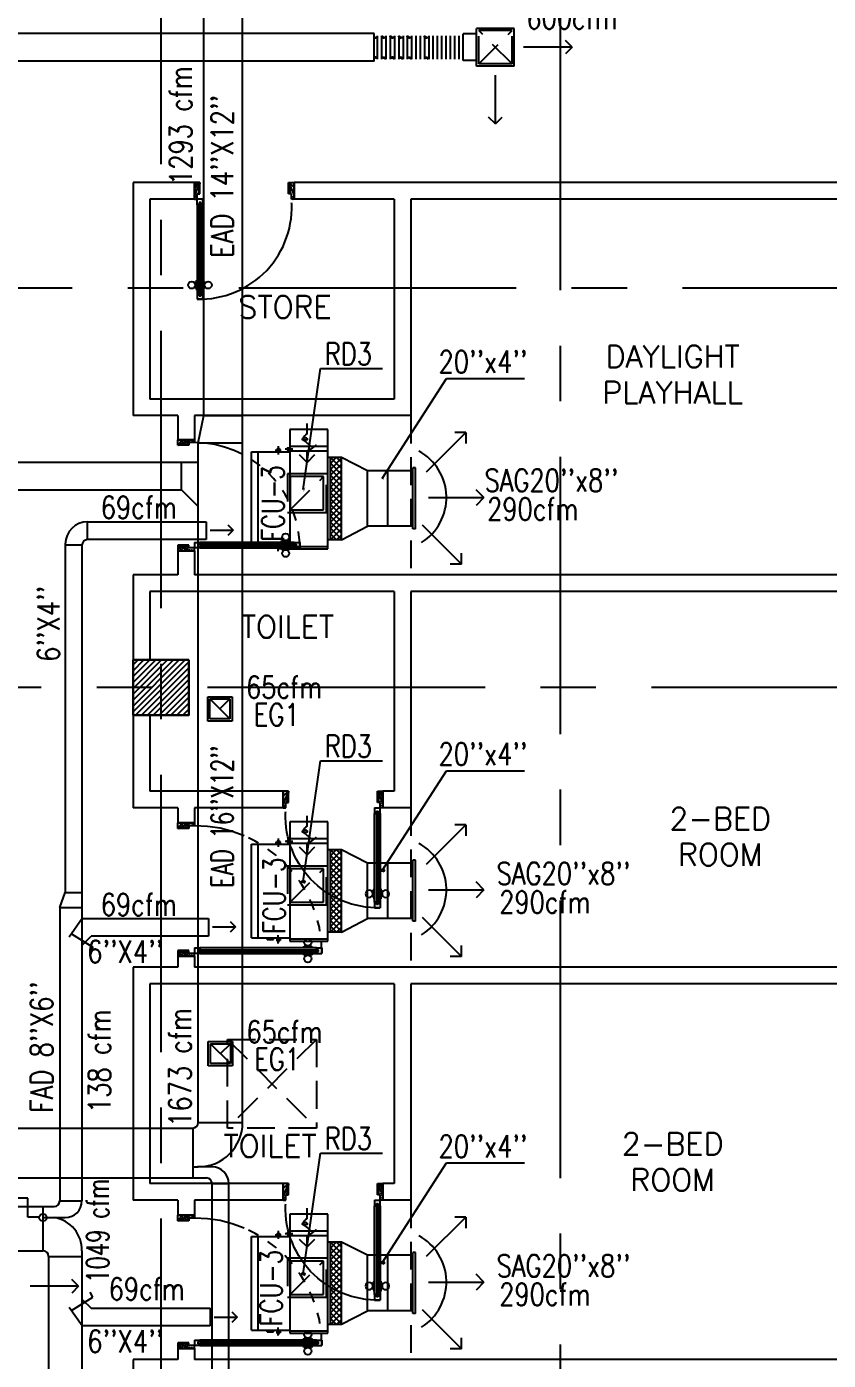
# Model space of a CAD drawing. Extents: x 417866029 to 417866302, y 43498045 to 43498122.
# Drawn here: x 417866087.03 to 417866094.26, y 43498089.73 to 43498101.75 of the extents above; entities that cross this region are included whole.
import ezdxf
from ezdxf.enums import TextEntityAlignment as Align

# ---------------------------------------------------------------- set-up
doc = ezdxf.new("R2010")
doc.units = 0
doc.header["$MEASUREMENT"] = 0
doc.linetypes.add('CENTERX2', pattern=[4, 2.5, -0.5, 0.5, -0.5])
doc.linetypes.add('HIDDEN', pattern=[0.375, 0.25, -0.125])
doc.layers.get('0').update_dxf_attribs({"linetype": 'CONTINUOUS'})
for name, color, linetype in [('AXES', 11, 'CENTERX2'), ('COL', 7, 'CONTINUOUS'), ('DOOR', 9, 'CONTINUOUS'), ('DUCT', 6, 'CONTINUOUS'), ('EXDUCT', 10, 'CONTINUOUS'), ('FCU', 6, 'CONTINUOUS'), ('HAT', 11, 'CONTINUOUS'), ('M-AC-FLEX', 7, 'CONTINUOUS'), ('M-EGU.', 2, 'CONTINUOUS'), ('M-TEXT', 2, 'CONTINUOUS'), ('PSUPPLY', 3, 'HIDDEN'), ('RM-NAME', 9, 'CONTINUOUS'), ('SCD', 2, 'CONTINUOUS'), ('SHAFT', 9, 'CONTINUOUS'), ('WALL', 9, 'CONTINUOUS')]:
    doc.layers.add(name, color=color, linetype=linetype)
doc.styles.add('ROMANS', font='ROMANS.shx', dxfattribs={"width": 0.6})

# ---------------------------------------------------------------- blocks, each defined once
blk = doc.blocks.new('DOOR90')
at = {"layer": 'DOOR', "color": 7, "linetype": 'ByBlock'}
for p, q in [((-150, 0), (0, 0)), ((-150, 0), (-150, -25)), ((0, -50), (-114, 0)), ((0, -50), (-40, 0)), ((0, -50), (0, 0)), ((-1000, -25), (-1050, -25)), ((-1050, -75), (-1050, -25)), ((-1050, -25), (-1050, -75)), ((-1000, -75), (-1050, -75)), ((-1000, -42), (-1020, -42)), ((-1020, -42), (-1020, -58)), ((-1000, -58), (-1020, -58)), ((-1000, -25), (-1000, -42)), ((-1000, -58), (-1000, -75)), ((-878, -18), (-968, -18)), ((-968, -25), (-968, -18)), ((-968, -75), (-968, -82)), ((-878, -82), (-968, -82)), ((-955, -9), (-890, -9)), ((-955, -18), (-955, -9)), ((-955, -18), (-890, -18)), ((-955, -82), (-890, -82)), ((-955, -82), (-955, -91)), ((-955, -91), (-890, -91)), ((-890, -18), (-890, -9)), ((-890, -82), (-890, -91)), ((-878, -25), (-878, -18)), ((-878, -75), (-878, -82)), ((-200, -25), (-150, -25)), ((-200, -42), (-200, -25)), ((-180, -42), (-200, -42)), ((-200, -58), (-180, -58)), ((-200, -75), (-200, -58)), ((-150, -75), (-200, -75)), ((-180, -58), (-180, -42)), ((-150, -25), (-100, -25)), ((-150, -75), (-150, -25)), ((-100, -25), (-100, -50)), ((0, -50), (-100, -37)), ((-100, -50), (0, -50)), ((-150, -875), (-100, -875)), ((-150, -900), (-150, -875)), ((-150, -900), (0, -900)), ((0, -900), (-150, -900)), ((0, -850), (-114, -900)), ((-100, -875), (-100, -850)), ((0, -850), (-100, -863)), ((-100, -850), (0, -850)), ((0, -850), (-40, -900)), ((0, -850), (0, -900))]:
    blk.add_line(p, q, dxfattribs=at)
at = {"layer": 'DOOR', "linetype": 'ByBlock'}
for p, q in [((-200, -25), (-1000, -25)), ((-200, -42), (-1000, -42)), ((-200, -58), (-1000, -58)), ((-1000, -75), (-200, -75))]:
    blk.add_line(p, q, dxfattribs=at)
at = {"layer": 'DOOR', "color": 7, "linetype": 'ByBlock'}
for centre in [(-923, 24), (-923, -124)]:
    blk.add_circle(centre, 32.4, dxfattribs=at)
for centre, radius, start, end in [((0, -50), 154, 161.1053, 166.2858), ((0, -50), 94.4, 148.0182, 180), ((0, -50), 134, 158.1598, 169.28), ((0, -50), 114, 154.0838, 167.3774), ((0, -50), 74.4, 137.7764, 180), ((0, -50), 54.4, 113.2074, 180), ((0, -50), 34.4, 90, 180), ((0, -50), 14.4, 90, 180), ((0, -850), 154, 193.7142, 198.8947), ((0, -850), 134, 190.72, 201.8402), ((0, -850), 94.4, 180, 211.9818), ((0, -850), 74.4, 180, 222.2236), ((0, -850), 54.4, 180, 246.7926), ((0, -850), 34.4, 180, 270), ((0, -850), 14.4, 180, 270)]:
    blk.add_arc(centre, radius, start, end, dxfattribs=at)
at = {"layer": 'DOOR', "linetype": 'HIDDEN', "ltscale": 0.5}
blk.add_arc((-222, -50), 828, 178.2701, 275.003, dxfattribs=at)
blk = doc.blocks.new('DOOR100')
at = {"layer": 'DOOR', "color": 7, "linetype": 'ByBlock'}
for p, q in [((-91, 1205), (-91, 1140)), ((-82, 1205), (-91, 1205)), ((-82, 1128), (-82, 1218)), ((-75, 1218), (-82, 1218)), ((-82, 1205), (-82, 1140)), ((-75, 1250), (-75, 1300)), ((-75, 1300), (-25, 1300)), ((-25, 1300), (-75, 1300)), ((-58, 1250), (-75, 1250)), ((-58, 1250), (-58, 1270)), ((-42, 1270), (-58, 1270)), ((-42, 1250), (-42, 1270)), ((-25, 1250), (-42, 1250)), ((-25, 1250), (-25, 1300)), ((-25, 1218), (-18, 1218)), ((-18, 1128), (-18, 1218)), ((-18, 1205), (-18, 1140)), ((-18, 1205), (-9, 1205)), ((-9, 1205), (-9, 1140)), ((-82, 1140), (-91, 1140)), ((-75, 1128), (-82, 1128)), ((-25, 1128), (-18, 1128)), ((-18, 1140), (-9, 1140)), ((-1200, 0), (-1200, 150)), ((-1200, 150), (-1175, 150)), ((-1200, 150), (-1200, 0)), ((-1175, 150), (-1175, 100)), ((-75, 200), (-58, 200)), ((-75, 150), (-75, 200)), ((-75, 150), (-25, 150)), ((-58, 200), (-58, 180)), ((-58, 180), (-42, 180)), ((-42, 200), (-25, 200)), ((-42, 180), (-42, 200)), ((-25, 200), (-25, 150)), ((0, 150), (-25, 150)), ((-25, 150), (-25, 100)), ((0, 0), (0, 150)), ((0, 150), (0, 0)), ((-1150, 0), (-1200, 114)), ((-1150, 0), (-1200, 40)), ((-1150, 0), (-1200, 0)), ((-1175, 100), (-1150, 100)), ((-1150, 0), (-1163, 100)), ((-1150, 100), (-1150, 0)), ((-50, 0), (0, 114)), ((-50, 100), (-50, 0)), ((-50, 0), (-37, 100)), ((-25, 100), (-50, 100)), ((-50, 0), (0, 40)), ((-50, 0), (0, 0))]:
    blk.add_line(p, q, dxfattribs=at)
at = {"layer": 'DOOR', "linetype": 'ByBlock'}
for p, q in [((-75, 1250), (-75, 200)), ((-58, 200), (-58, 1250)), ((-42, 200), (-42, 1250)), ((-25, 200), (-25, 1250))]:
    blk.add_line(p, q, dxfattribs=at)
at = {"layer": 'DOOR', "color": 7, "linetype": 'ByBlock'}
for centre in [(-124, 1173), (24, 1173)]:
    blk.add_circle(centre, 32.4, dxfattribs=at)
at = {"layer": 'DOOR', "linetype": 'HIDDEN', "ltscale": 0.5}
blk.add_arc((-25, 150), 1150, 90, 180, dxfattribs=at)
at = {"layer": 'DOOR', "color": 7, "linetype": 'ByBlock'}
for centre, radius, start, end in [((-1150, 0), 154, 103.7142, 108.8947), ((-1150, 0), 134, 100.72, 111.8402), ((-50, 0), 134, 68.1598, 79.28), ((-50, 0), 154, 71.1053, 76.2858), ((-1150, 0), 94.4, 90, 121.9818), ((-1150, 0), 74.4, 90, 132.2236), ((-1150, 0), 54.4, 90, 156.7926), ((-1150, 0), 34.4, 90, 180), ((-1150, 0), 14.4, 90, 180), ((-50, 0), 94.4, 58.0182, 90), ((-50, 0), 74.4, 47.7764, 90), ((-50, 0), 54.4, 23.2074, 90), ((-50, 0), 34.4, 0, 90), ((-50, 0), 14.4, 0, 90), ((-50, 0), 114, 64.0838, 77.3774)]:
    blk.add_arc(centre, radius, start, end, dxfattribs=at)
blk = doc.blocks.new('DOOR-10')
at = {"layer": 'DOOR', "color": 0, "linetype": 'ByBlock'}
for p, q in [((-26, 1100), (-76, 1100)), ((-76, 1100), (-26, 1100)), ((-76, 1050), (-76, 1100)), ((-26, 1050), (-26, 1100)), ((-83, 1005), (-92, 1005)), ((-92, 1005), (-92, 940)), ((-76, 1018), (-83, 1018)), ((-83, 928), (-83, 1018)), ((-83, 1005), (-83, 940)), ((-59, 1050), (-76, 1050)), ((-43, 1070), (-59, 1070)), ((-59, 1050), (-59, 1070)), ((-43, 1050), (-43, 1070)), ((-26, 1050), (-43, 1050)), ((-26, 1018), (-18, 1018)), ((-18, 928), (-18, 1018)), ((-18, 1005), (-9, 1005)), ((-18, 1005), (-18, 940)), ((-9, 1005), (-9, 940)), ((-83, 940), (-92, 940)), ((-76, 928), (-83, 928)), ((-26, 928), (-18, 928)), ((-18, 940), (-9, 940)), ((-1001, 0), (-1001, 150)), ((-1001, 150), (-976, 150)), ((-1001, 150), (-1001, 0)), ((-976, 150), (-976, 100)), ((-76, 200), (-59, 200)), ((-76, 150), (-76, 200)), ((-76, 150), (-26, 150)), ((-59, 200), (-59, 180)), ((-59, 180), (-43, 180)), ((-43, 200), (-26, 200)), ((-43, 180), (-43, 200)), ((-26, 200), (-26, 150)), ((-1, 150), (-26, 150)), ((-26, 150), (-26, 100)), ((-951, 0), (-1001, 0)), ((-976, 100), (-951, 100)), ((-951, 100), (-951, 0)), ((-51, 100), (-51, 0)), ((-26, 100), (-51, 100)), ((-51, 0), (-1, 0))]:
    blk.add_line(p, q, dxfattribs=at)
at = {"layer": 'DOOR', "linetype": 'ByBlock'}
for p, q in [((-76, 1050), (-76, 200)), ((-59, 200), (-59, 1050)), ((-43, 200), (-43, 1050)), ((-26, 200), (-26, 1050))]:
    blk.add_line(p, q, dxfattribs=at)
at = {"layer": 'DOOR', "color": 9, "linetype": 'ByBlock'}
for p, q in [((-1, 0), (-1, 150)), ((-951, 0), (-1001, 114)), ((-951, 0), (-1001, 40)), ((-951, 0), (-964, 100)), ((-51, 0), (-1, 114)), ((-51, 0), (-37, 100)), ((-51, 0), (-1, 40))]:
    blk.add_line(p, q, dxfattribs=at)
at = {"layer": 'DOOR', "color": 0, "linetype": 'ByBlock'}
for centre in [(-124, 973), (23, 973)]:
    blk.add_circle(centre, 32.4, dxfattribs=at)
at = {"layer": 'DOOR', "linetype": 'HIDDEN', "ltscale": 0.5}
blk.add_arc((-23, 149), 952, 93.1482, 179.9482, dxfattribs=at)
at = {"layer": 'DOOR', "color": 9, "linetype": 'ByBlock'}
for centre, radius, start, end in [((-951, 0), 154, 103.7142, 108.8947), ((-951, 0), 134, 100.72, 111.8402), ((-51, 0), 134, 68.1598, 79.28), ((-51, 0), 154, 71.1053, 76.2858), ((-951, 0), 94.4, 90, 121.9818), ((-951, 0), 74.4, 90, 132.2236), ((-951, 0), 54.4, 90, 156.7926), ((-951, 0), 34.4, 90, 180), ((-951, 0), 14.4, 90, 180), ((-51, 0), 94.4, 58.0182, 90), ((-51, 0), 74.4, 47.7764, 90), ((-51, 0), 54.4, 23.2074, 90), ((-51, 0), 34.4, 0, 90), ((-51, 0), 14.4, 0, 90), ((-51, 0), 114, 64.0838, 77.3774)]:
    blk.add_arc(centre, radius, start, end, dxfattribs=at)
blk = doc.blocks.new('*X37')
at = {"color": 0}
for p, q in [((16890, -2467), (16943, -2414)), ((16890, -2520), (16990, -2420)), ((16990, -2565), (16890, -2465)), ((16890, -2573), (16990, -2473)), ((16990, -2619), (16890, -2519)), ((16990, -2512), (16892, -2414)), ((16990, -2459), (16945, -2414)), ((16890, -2626), (16990, -2526)), ((16990, -2672), (16890, -2572)), ((16890, -2679), (16990, -2579)), ((16990, -2725), (16890, -2625)), ((16890, -2732), (16990, -2632)), ((16990, -2778), (16890, -2678)), ((16890, -2785), (16990, -2685)), ((16990, -2831), (16890, -2731)), ((16890, -2838), (16990, -2738)), ((16990, -2884), (16890, -2784)), ((16890, -2891), (16990, -2791)), ((16990, -2937), (16890, -2837)), ((16890, -2944), (16990, -2844)), ((16990, -2990), (16890, -2890)), ((16890, -2997), (16990, -2897)), ((16990, -3043), (16890, -2943)), ((16890, -3050), (16990, -2950)), ((16990, -3096), (16890, -2996)), ((16890, -3103), (16990, -3003)), ((16990, -3149), (16890, -3049)), ((16944, -3155), (16890, -3102)), ((16892, -3155), (16990, -3056)), ((16945, -3155), (16990, -3109))]:
    blk.add_line(p, q, dxfattribs=at)
blk = doc.blocks.new('WHE06')
at = {"color": 3}
for p, q in [((689, 622), (346, 622)), ((346, 622), (346, 469)), ((689, 469), (689, 622)), ((60, -422), (60, 422)), ((212, 437), (269, 437)), ((232, 452), (232, 422)), ((232, 452), (252, 452)), ((242, 472), (242, 399)), ((252, 452), (252, 422)), ((305, 448), (373, 448)), ((321, 458), (321, 438)), ((321, 458), (346, 458)), ((321, 438), (346, 438)), ((346, 430), (689, 430)), ((811, 371), (689, 371)), ((711, -371), (711, 371)), ((811, -371), (811, 371)), ((142, -437), (142, -422)), ((142, -437), (197, -437)), ((197, -437), (197, -422)), ((221, -437), (269, -437)), ((232, -452), (232, -422)), ((232, -452), (252, -452)), ((242, -472), (242, -399)), ((252, -452), (252, -422)), ((346, -430), (689, -430)), ((811, -371), (689, -371))]:
    blk.add_line(p, q, dxfattribs=at)
at = {"color": 6}
for p, q in [((0, -422), (0, 422)), ((0, 422), (346, 422)), ((346, 469), (346, -451)), ((689, 469), (346, 469)), ((689, -451), (689, 469)), ((0, -422), (346, -422)), ((346, -451), (689, -451))]:
    blk.add_line(p, q, dxfattribs=at)
at = {"color": 11}
blk.add_blockref('*X37', (-16179, 2784), dxfattribs=at)
blk = doc.blocks.new('RM1')
at = {"layer": 'RM-NAME', "style": 'ROMANS'}
for tag, p in [('ROOMNAME1', (0, 324)), ('ROOMNAME2', (0, 0))]:
    blk.add_attdef(tag, text='', height=200, dxfattribs=at).set_placement(p, align=Align.MIDDLE)
blk = doc.blocks.new('*X89')
at = {"color": 0}
for p, q in [((245929, 162720), (246399, 163190)), ((245929, 162773), (246345, 163190)), ((245929, 162826), (246292, 163190)), ((245929, 162879), (246239, 163190)), ((245929, 162932), (246186, 163190)), ((245929, 162985), (246133, 163190)), ((245929, 163038), (246080, 163190)), ((245929, 163091), (246027, 163190)), ((245929, 163144), (245974, 163190)), ((245952, 162690), (246429, 163167)), ((246005, 162690), (246429, 163114)), ((246058, 162690), (246429, 163061)), ((246111, 162690), (246429, 163008)), ((246164, 162690), (246429, 162955)), ((246217, 162690), (246429, 162902)), ((246270, 162690), (246429, 162849)), ((246323, 162690), (246429, 162796)), ((246376, 162690), (246429, 162742))]:
    blk.add_line(p, q, dxfattribs=at)
blk = doc.blocks.new('COL50')
at = {"layer": 'COL'}
blk.add_lwpolyline([(-250, 250), (-250, -250), (250, -250), (250, 250)], close=True, dxfattribs=at)

msp = doc.modelspace()

# ---------------------------------------------------------------- linework, layer by layer
at = {"layer": 'AXES'}
for p, q in [((417866088.243, 43498044.506), (417866088.243, 43498121.777)), ((417866091.843, 43498051.371), (417866091.843, 43498110.141)), ((417866095.443, 43498099.391), (417866053.153, 43498099.391)), ((417866103.163, 43498095.791), (417866053.153, 43498095.791))]:
    msp.add_line(p, q, dxfattribs=at)
at = {"layer": 'DUCT', "linetype": 'ByBlock'}
for p, q in [((417866090.165, 43498101.686), (417866084.969, 43498101.686)), ((417866090.165, 43498101.436), (417866090.165, 43498101.686)), ((417866090.165, 43498101.436), (417866084.969, 43498101.436)), ((417866071.54, 43498091.115), (417866087.28, 43498091.115)), ((417866087.18, 43498090.715), (417866087.18, 43498091.115)), ((417866087.33, 43498091.165), (417866087.53, 43498091.165)), ((417866087.18, 43498091.015), (417866087.38, 43498091.015)), ((417866071.435, 43498090.715), (417866087.18, 43498090.715)), ((417866087.53, 43498090.715), (417866087.53, 43498082.192)), ((417866087.23, 43498090.665), (417866087.23, 43498087.444)), ((417866087.23, 43498090.665), (417866087.53, 43498090.665))]:
    msp.add_line(p, q, dxfattribs=at)
at = {"layer": 'DUCT', "color": 2, "linetype": 'HIDDEN'}
for p, q in [((417866090.494, 43498098.241), (417866090.494, 43498096.806)), ((417866090.494, 43498094.706), (417866090.494, 43498093.271)), ((417866090.494, 43498091.171), (417866090.494, 43498089.736))]:
    msp.add_line(p, q, dxfattribs=at)
at = {"layer": 'DUCT', "linetype": 'Continuous'}
for p, q in [((417866090.105, 43498097.745), (417866089.869, 43498097.864)), ((417866090.287, 43498097.745), (417866090.105, 43498097.745)), ((417866090.105, 43498097.245), (417866090.105, 43498097.745)), ((417866089.869, 43498097.123), (417866090.105, 43498097.245)), ((417866090.287, 43498097.245), (417866090.105, 43498097.245)), ((417866090.105, 43498094.21), (417866089.869, 43498094.329)), ((417866090.287, 43498094.21), (417866090.105, 43498094.21)), ((417866090.105, 43498093.71), (417866090.105, 43498094.21)), ((417866089.869, 43498093.588), (417866090.105, 43498093.71)), ((417866090.287, 43498093.71), (417866090.105, 43498093.71)), ((417866090.105, 43498090.675), (417866089.869, 43498090.794)), ((417866090.287, 43498090.675), (417866090.105, 43498090.675)), ((417866090.105, 43498090.175), (417866090.105, 43498090.675)), ((417866089.869, 43498090.053), (417866090.105, 43498090.175)), ((417866090.287, 43498090.175), (417866090.105, 43498090.175))]:
    msp.add_line(p, q, dxfattribs=at)
at = {"layer": 'DUCT'}
for p, q in [((417866087.58, 43498097.284), (417866088.65, 43498097.284)), ((417866087.58, 43498097.124), (417866087.58, 43498097.284)), ((417866088.65, 43498097.284), (417866088.65, 43498097.124)), ((417866087.38, 43498097.084), (417866087.38, 43498093.943)), ((417866087.53, 43498097.074), (417866087.38, 43498097.074)), ((417866087.53, 43498097.074), (417866087.53, 43498091.165)), ((417866088.65, 43498097.124), (417866087.58, 43498097.124)), ((417866087.33, 43498093.81), (417866087.38, 43498093.943)), ((417866087.38, 43498093.943), (417866087.53, 43498093.943)), ((417866087.33, 43498093.81), (417866087.33, 43498091.165)), ((417866087.33, 43498093.81), (417866087.53, 43498093.81)), ((417866087.532, 43498093.71), (417866087.415, 43498093.542)), ((417866087.532, 43498093.71), (417866088.672, 43498093.71)), ((417866088.672, 43498093.71), (417866088.672, 43498093.55)), ((417866087.435, 43498093.571), (417866087.627, 43498093.451)), ((417866087.532, 43498093.47), (417866087.612, 43498093.55)), ((417866088.672, 43498093.55), (417866087.612, 43498093.55)), ((417866087.627, 43498093.451), (417866087.604, 43498093.406)), ((417866087.627, 43498093.451), (417866087.627, 43498093.451)), ((417866087.627, 43498090.297), (417866087.604, 43498090.342)), ((417866087.435, 43498090.177), (417866087.627, 43498090.297)), ((417866087.532, 43498090.278), (417866087.612, 43498090.198)), ((417866087.627, 43498090.297), (417866087.627, 43498090.297)), ((417866087.532, 43498090.038), (417866087.415, 43498090.206)), ((417866087.612, 43498090.198), (417866088.686, 43498090.198)), ((417866088.686, 43498090.198), (417866088.686, 43498090.038)), ((417866088.686, 43498090.038), (417866087.532, 43498090.038))]:
    msp.add_line(p, q, dxfattribs=at)
at = {"layer": 'DUCT', "color": 2, "linetype": 'ByBlock'}
for p, q in [((417866087.043, 43498091.19), (417866086.943, 43498091.19)), ((417866087.043, 43498091.018), (417866087.043, 43498091.19)), ((417866087.144, 43498091.018), (417866087.043, 43498091.018))]:
    msp.add_line(p, q, dxfattribs=at)
msp.add_circle((417866087.179, 43498091.015), 0.0334, dxfattribs=at)
at = {"layer": 'DUCT'}
for centre, radius in [((417866087.58, 43498097.084), 0.2), ((417866087.58, 43498097.074), 0.05)]:
    msp.add_arc(centre, radius, 90, 180, dxfattribs=at)
at = {"layer": 'DUCT', "linetype": 'ByBlock'}
for centre, radius, start, end in [((417866087.28, 43498091.165), 0.05, 270, 0), ((417866087.38, 43498091.165), 0.15, 270, 0), ((417866087.233, 43498090.722), 0.297, 358.6923, 80.9188), ((417866087.18, 43498090.665), 0.05, 0, 90)]:
    msp.add_arc(centre, radius, start, end, dxfattribs=at)
at = {"layer": 'EXDUCT', "linetype": 'ByBlock'}
for p, q in [((417866088.978, 43498091.872), (417866088.978, 43498103.491)), ((417866088.628, 43498098.243), (417866088.628, 43498103.416)), ((417866088.578, 43498097.996), (417866088.628, 43498098.243)), ((417866088.628, 43498098.243), (417866088.978, 43498098.243)), ((417866088.578, 43498091.872), (417866088.578, 43498097.996)), ((417866088.578, 43498097.996), (417866088.978, 43498097.996)), ((417866083.382, 43498097.823), (417866088.578, 43498097.823)), ((417866088.428, 43498097.573), (417866088.428, 43498097.823)), ((417866083.382, 43498097.573), (417866088.428, 43498097.573)), ((417866088.578, 43498097.423), (417866088.428, 43498097.573)), ((417866082.195, 43498091.822), (417866088.528, 43498091.822)), ((417866088.528, 43498091.822), (417866088.528, 43498091.372)), ((417866088.578, 43498091.872), (417866088.978, 43498091.872)), ((417866088.528, 43498091.472), (417866088.578, 43498091.472)), ((417866088.703, 43498091.472), (417866088.57, 43498091.472)), ((417866082.195, 43498091.372), (417866088.653, 43498091.372)), ((417866088.703, 43498088.403), (417866088.703, 43498091.322)), ((417866088.703, 43498091.322), (417866088.853, 43498091.322)), ((417866088.853, 43498088.403), (417866088.853, 43498091.322))]:
    msp.add_line(p, q, dxfattribs=at)
for centre, radius, start, end in [((417866088.528, 43498091.872), 0.05, 270, 0), ((417866088.578, 43498091.872), 0.4, 270, 0), ((417866088.703, 43498091.322), 0.15, 0, 90), ((417866088.653, 43498091.322), 0.05, 0, 90)]:
    msp.add_arc(centre, radius, start, end, dxfattribs=at)
at = {"layer": 'M-AC-FLEX', "color": 11}
for p, q in [((417866090.192, 43498101.663), (417866090.192, 43498101.452)), ((417866090.192, 43498101.663), (417866090.192, 43498101.452)), ((417866090.231, 43498101.663), (417866090.231, 43498101.452)), ((417866090.231, 43498101.663), (417866090.231, 43498101.452)), ((417866090.27, 43498101.663), (417866090.27, 43498101.452)), ((417866090.27, 43498101.663), (417866090.27, 43498101.452)), ((417866090.307, 43498101.663), (417866090.307, 43498101.452)), ((417866090.307, 43498101.663), (417866090.307, 43498101.452)), ((417866090.346, 43498101.663), (417866090.346, 43498101.452)), ((417866090.346, 43498101.663), (417866090.346, 43498101.452)), ((417866090.346, 43498101.663), (417866090.346, 43498101.452)), ((417866090.385, 43498101.663), (417866090.385, 43498101.452)), ((417866090.385, 43498101.663), (417866090.385, 43498101.452)), ((417866090.385, 43498101.663), (417866090.385, 43498101.452)), ((417866090.424, 43498101.663), (417866090.424, 43498101.452)), ((417866090.424, 43498101.663), (417866090.424, 43498101.452)), ((417866090.461, 43498101.663), (417866090.461, 43498101.452)), ((417866090.461, 43498101.663), (417866090.461, 43498101.452)), ((417866090.5, 43498101.663), (417866090.5, 43498101.452)), ((417866090.5, 43498101.663), (417866090.5, 43498101.452)), ((417866090.538, 43498101.663), (417866090.538, 43498101.452)), ((417866090.538, 43498101.663), (417866090.538, 43498101.452)), ((417866090.577, 43498101.663), (417866090.577, 43498101.452)), ((417866090.577, 43498101.663), (417866090.577, 43498101.452)), ((417866090.616, 43498101.663), (417866090.616, 43498101.452)), ((417866090.616, 43498101.663), (417866090.616, 43498101.452)), ((417866090.655, 43498101.663), (417866090.655, 43498101.452)), ((417866090.655, 43498101.663), (417866090.655, 43498101.452)), ((417866090.693, 43498101.663), (417866090.693, 43498101.452)), ((417866090.732, 43498101.663), (417866090.732, 43498101.452)), ((417866090.771, 43498101.663), (417866090.771, 43498101.452)), ((417866090.81, 43498101.663), (417866090.81, 43498101.452)), ((417866090.849, 43498101.663), (417866090.849, 43498101.452)), ((417866090.888, 43498101.663), (417866090.888, 43498101.452)), ((417866090.927, 43498101.663), (417866090.927, 43498101.452))]:
    msp.add_line(p, q, dxfattribs=at)
at = {"layer": 'M-AC-FLEX'}
for points in [[(417866090.165, 43498101.645, 0.536703), (417866090.192, 43498101.663, -1.018005), (417866090.231, 43498101.663)], [(417866090.269, 43498101.663, -1.017916), (417866090.307, 43498101.663)], [(417866090.308, 43498101.663, 1.017916), (417866090.27, 43498101.663)], [(417866090.323, 43498101.644, 0.471589), (417866090.346, 43498101.663, -1.018005), (417866090.385, 43498101.663)], [(417866090.408, 43498101.644, -0.471589), (417866090.385, 43498101.663, 1.018005), (417866090.346, 43498101.663)], [(417866090.423, 43498101.663, -1.017916), (417866090.461, 43498101.663)], [(417866090.462, 43498101.663, 1.017916), (417866090.424, 43498101.663)], [(417866090.577, 43498101.663, -1), (417866090.538, 43498101.663, 1.018005), (417866090.5, 43498101.663)], [(417866090.538, 43498101.663, 1), (417866090.577, 43498101.663, -1.018005), (417866090.616, 43498101.663)], [(417866090.81, 43498101.663, -1), (417866090.771, 43498101.663, 1), (417866090.732, 43498101.663, -1), (417866090.693, 43498101.663, 1.018005), (417866090.655, 43498101.663)], [(417866090.771, 43498101.663, 1), (417866090.81, 43498101.663, -1), (417866090.849, 43498101.663)], [(417866090.849, 43498101.663, 1), (417866090.81, 43498101.663)], [(417866090.888, 43498101.663, -1), (417866090.849, 43498101.663, 1), (417866090.81, 43498101.663)], [(417866090.81, 43498101.663, -1), (417866090.849, 43498101.663)], [(417866090.849, 43498101.663, 1), (417866090.888, 43498101.663, -1), (417866090.927, 43498101.663)], [(417866090.966, 43498101.663, -1), (417866090.927, 43498101.663, 1), (417866090.888, 43498101.663)], [(417866090.888, 43498101.663, -1), (417866090.927, 43498101.663)], [(417866090.927, 43498101.663, 1), (417866090.888, 43498101.663)], [(417866090.927, 43498101.663, 1), (417866090.966, 43498101.663)], [(417866090.165, 43498101.47, -0.536703), (417866090.192, 43498101.452, 1.018005), (417866090.231, 43498101.452)], [(417866090.269, 43498101.451, 1.000002), (417866090.307, 43498101.452)], [(417866090.308, 43498101.451, -1.000002), (417866090.27, 43498101.452)], [(417866090.323, 43498101.471, -0.471589), (417866090.346, 43498101.452, 1.018005), (417866090.385, 43498101.452)], [(417866090.408, 43498101.471, 0.471589), (417866090.385, 43498101.452, -1.018005), (417866090.346, 43498101.452)], [(417866090.423, 43498101.451, 1.000002), (417866090.461, 43498101.452)], [(417866090.462, 43498101.451, -1.000002), (417866090.424, 43498101.452)], [(417866090.577, 43498101.452, 1), (417866090.538, 43498101.452, -1.018005), (417866090.5, 43498101.452)], [(417866090.538, 43498101.452, -1), (417866090.577, 43498101.452, 1.018005), (417866090.616, 43498101.452)], [(417866090.81, 43498101.452, 1), (417866090.771, 43498101.452, -1), (417866090.732, 43498101.452, 1), (417866090.693, 43498101.452, -1.018005), (417866090.655, 43498101.452)], [(417866090.771, 43498101.452, -1), (417866090.81, 43498101.452, 1), (417866090.849, 43498101.452)], [(417866090.888, 43498101.452, 1), (417866090.849, 43498101.452, -1), (417866090.81, 43498101.452)], [(417866090.849, 43498101.452, -1.000001), (417866090.81, 43498101.452)], [(417866090.81, 43498101.452, 1.000001), (417866090.849, 43498101.452)], [(417866090.849, 43498101.452, -1), (417866090.888, 43498101.452, 1), (417866090.927, 43498101.452)], [(417866090.966, 43498101.452, 1), (417866090.927, 43498101.452, -1), (417866090.888, 43498101.452)], [(417866090.888, 43498101.452, 1.000001), (417866090.927, 43498101.452)], [(417866090.927, 43498101.452, -1.000001), (417866090.888, 43498101.452)], [(417866090.927, 43498101.452, -1), (417866090.966, 43498101.452)]]:
    msp.add_lwpolyline(points, format="xyb", dxfattribs=at)
for centre, start, end in [((417866090.25, 43498101.663), 180, 331.5686), ((417866090.25, 43498101.663), 208.4314, 0), ((417866090.327, 43498101.663), 180, 331.5686), ((417866090.327, 43498101.663), 208.4314, 0), ((417866090.404, 43498101.663), 180, 331.5686), ((417866090.404, 43498101.663), 208.4314, 0), ((417866090.481, 43498101.663), 180, 331.5686), ((417866090.481, 43498101.663), 208.4314, 0), ((417866090.635, 43498101.663), 180, 331.5686), ((417866090.635, 43498101.663), 208.4314, 0), ((417866090.25, 43498101.452), 28.4314, 180.0178), ((417866090.25, 43498101.452), 28.4314, 180.0178), ((417866090.25, 43498101.452), 359.9822, 151.5686), ((417866090.25, 43498101.452), 359.9822, 151.5686), ((417866090.327, 43498101.452), 28.4314, 180.0178), ((417866090.327, 43498101.452), 28.4314, 180.0178), ((417866090.327, 43498101.452), 359.9822, 151.5686), ((417866090.327, 43498101.452), 359.9822, 151.5686), ((417866090.404, 43498101.452), 28.4314, 180.0178), ((417866090.404, 43498101.452), 28.4314, 180.0178), ((417866090.404, 43498101.452), 359.9822, 151.5686), ((417866090.404, 43498101.452), 359.9822, 151.5686), ((417866090.481, 43498101.452), 28.4314, 180.0178), ((417866090.481, 43498101.452), 28.4314, 180.0178), ((417866090.481, 43498101.452), 359.9822, 151.5686), ((417866090.481, 43498101.452), 359.9822, 151.5686), ((417866090.635, 43498101.452), 28.4314, 180.0178), ((417866090.635, 43498101.452), 28.4314, 180.0178), ((417866090.635, 43498101.452), 359.9822, 151.5686), ((417866090.635, 43498101.452), 359.9822, 151.5686)]:
    msp.add_arc(centre, 0.0195, start, end, dxfattribs=at)
at = {"layer": 'M-EGU.'}
for p, q in [((417866090.966, 43498101.441), (417866090.966, 43498101.681)), ((417866091.086, 43498101.681), (417866090.966, 43498101.681)), ((417866091.427, 43498101.731), (417866091.086, 43498101.731)), ((417866091.086, 43498101.39), (417866091.086, 43498101.731)), ((417866091.427, 43498101.39), (417866091.427, 43498101.731)), ((417866091.948, 43498101.561), (417866091.509, 43498101.561)), ((417866091.948, 43498101.561), (417866091.887, 43498101.622)), ((417866091.948, 43498101.561), (417866091.887, 43498101.5)), ((417866091.086, 43498101.441), (417866090.966, 43498101.441)), ((417866091.427, 43498101.39), (417866091.086, 43498101.39)), ((417866091.257, 43498100.87), (417866091.257, 43498101.308)), ((417866091.257, 43498100.87), (417866091.195, 43498100.931)), ((417866091.257, 43498100.87), (417866091.318, 43498100.931)), ((417866089.559, 43498098.08), (417866089.559, 43498098.169)), ((417866090.636, 43498097.736), (417866090.99, 43498098.09)), ((417866090.99, 43498098.09), (417866090.89, 43498098.09)), ((417866090.99, 43498098.09), (417866090.99, 43498097.99)), ((417866089.559, 43498097.82), (417866089.559, 43498097.921)), ((417866089.488, 43498097.891), (417866089.559, 43498097.82)), ((417866089.559, 43498097.82), (417866089.629, 43498097.891)), ((417866089.708, 43498097.693), (417866089.408, 43498097.693)), ((417866089.408, 43498097.693), (417866089.408, 43498097.393)), ((417866089.708, 43498097.393), (417866089.708, 43498097.693)), ((417866090.287, 43498097.245), (417866090.287, 43498097.745)), ((417866090.512, 43498097.745), (417866090.287, 43498097.745)), ((417866090.537, 43498097.77), (417866090.512, 43498097.77)), ((417866090.512, 43498097.22), (417866090.512, 43498097.77)), ((417866090.537, 43498097.22), (417866090.537, 43498097.77)), ((417866091.153, 43498097.503), (417866091.083, 43498097.574)), ((417866090.653, 43498097.503), (417866091.153, 43498097.503)), ((417866091.153, 43498097.503), (417866091.083, 43498097.432)), ((417866089.408, 43498097.393), (417866089.708, 43498097.393)), ((417866088.685, 43498097.209), (417866088.893, 43498097.209)), ((417866088.845, 43498097.256), (417866088.893, 43498097.209)), ((417866088.893, 43498097.209), (417866088.845, 43498097.162)), ((417866090.512, 43498097.245), (417866090.287, 43498097.245)), ((417866090.537, 43498097.22), (417866090.512, 43498097.22)), ((417866090.596, 43498097.256), (417866090.95, 43498096.902)), ((417866090.95, 43498096.902), (417866090.95, 43498097.002)), ((417866090.95, 43498096.902), (417866090.85, 43498096.902)), ((417866089.559, 43498094.545), (417866089.559, 43498094.634)), ((417866090.636, 43498094.201), (417866090.99, 43498094.555)), ((417866090.99, 43498094.555), (417866090.89, 43498094.555)), ((417866090.99, 43498094.555), (417866090.99, 43498094.455)), ((417866089.488, 43498094.356), (417866089.559, 43498094.285)), ((417866089.559, 43498094.285), (417866089.559, 43498094.386)), ((417866089.559, 43498094.285), (417866089.629, 43498094.356)), ((417866090.287, 43498093.71), (417866090.287, 43498094.21)), ((417866090.512, 43498094.21), (417866090.287, 43498094.21)), ((417866090.537, 43498094.235), (417866090.512, 43498094.235)), ((417866090.512, 43498093.685), (417866090.512, 43498094.235)), ((417866090.537, 43498093.685), (417866090.537, 43498094.235)), ((417866089.708, 43498094.158), (417866089.408, 43498094.158)), ((417866089.408, 43498094.158), (417866089.408, 43498093.858)), ((417866089.708, 43498093.858), (417866089.708, 43498094.158)), ((417866090.653, 43498093.968), (417866091.153, 43498093.968)), ((417866091.153, 43498093.968), (417866091.083, 43498094.039)), ((417866091.153, 43498093.968), (417866091.083, 43498093.897)), ((417866089.408, 43498093.858), (417866089.708, 43498093.858)), ((417866090.512, 43498093.71), (417866090.287, 43498093.71)), ((417866090.596, 43498093.721), (417866090.95, 43498093.367)), ((417866088.706, 43498093.636), (417866088.914, 43498093.636)), ((417866088.867, 43498093.683), (417866088.914, 43498093.636)), ((417866088.914, 43498093.636), (417866088.867, 43498093.588)), ((417866090.537, 43498093.685), (417866090.512, 43498093.685)), ((417866090.95, 43498093.367), (417866090.95, 43498093.467)), ((417866090.95, 43498093.367), (417866090.85, 43498093.367)), ((417866089.559, 43498091.01), (417866089.559, 43498091.099)), ((417866090.636, 43498090.666), (417866090.99, 43498091.02)), ((417866090.99, 43498091.02), (417866090.89, 43498091.02)), ((417866090.99, 43498091.02), (417866090.99, 43498090.92)), ((417866089.488, 43498090.821), (417866089.559, 43498090.75)), ((417866089.559, 43498090.75), (417866089.559, 43498090.851)), ((417866089.559, 43498090.75), (417866089.629, 43498090.821)), ((417866090.537, 43498090.7), (417866090.512, 43498090.7)), ((417866090.512, 43498090.15), (417866090.512, 43498090.7)), ((417866090.537, 43498090.15), (417866090.537, 43498090.7)), ((417866089.708, 43498090.623), (417866089.408, 43498090.623)), ((417866089.408, 43498090.623), (417866089.408, 43498090.323)), ((417866089.708, 43498090.323), (417866089.708, 43498090.623)), ((417866090.287, 43498090.175), (417866090.287, 43498090.675)), ((417866090.512, 43498090.675), (417866090.287, 43498090.675)), ((417866087.5, 43498090.396), (417866087.439, 43498090.457)), ((417866091.153, 43498090.433), (417866091.083, 43498090.504)), ((417866087.5, 43498090.396), (417866087.062, 43498090.396)), ((417866087.5, 43498090.396), (417866087.439, 43498090.335)), ((417866090.653, 43498090.433), (417866091.153, 43498090.433)), ((417866091.153, 43498090.433), (417866091.083, 43498090.362)), ((417866089.408, 43498090.323), (417866089.708, 43498090.323)), ((417866088.721, 43498090.118), (417866088.928, 43498090.118)), ((417866088.881, 43498090.165), (417866088.928, 43498090.118)), ((417866088.928, 43498090.118), (417866088.881, 43498090.071)), ((417866090.512, 43498090.175), (417866090.287, 43498090.175)), ((417866090.537, 43498090.15), (417866090.512, 43498090.15)), ((417866090.596, 43498090.186), (417866090.95, 43498089.832)), ((417866090.95, 43498089.832), (417866090.95, 43498089.932)), ((417866090.95, 43498089.832), (417866090.85, 43498089.832))]:
    msp.add_line(p, q, dxfattribs=at)
at = {"layer": 'M-EGU.', "linetype": 'HIDDEN'}
for p, q in [((417866091.407, 43498101.41), (417866091.106, 43498101.711)), ((417866091.106, 43498101.41), (417866091.407, 43498101.711)), ((417866091.407, 43498101.711), (417866091.106, 43498101.711)), ((417866091.106, 43498101.41), (417866091.106, 43498101.711)), ((417866091.407, 43498101.41), (417866091.407, 43498101.711)), ((417866091.407, 43498101.41), (417866091.106, 43498101.41)), ((417866089.733, 43498097.718), (417866089.383, 43498097.718)), ((417866089.383, 43498097.718), (417866089.383, 43498097.368)), ((417866089.408, 43498097.393), (417866089.708, 43498097.693)), ((417866089.733, 43498097.368), (417866089.733, 43498097.718)), ((417866089.383, 43498097.368), (417866089.733, 43498097.368)), ((417866089.733, 43498094.183), (417866089.383, 43498094.183)), ((417866089.383, 43498094.183), (417866089.383, 43498093.833)), ((417866089.733, 43498093.833), (417866089.733, 43498094.183)), ((417866089.408, 43498093.858), (417866089.708, 43498094.158)), ((417866089.383, 43498093.833), (417866089.733, 43498093.833)), ((417866089.733, 43498090.648), (417866089.383, 43498090.648)), ((417866089.383, 43498090.648), (417866089.383, 43498090.298)), ((417866089.408, 43498090.323), (417866089.708, 43498090.623)), ((417866089.733, 43498090.298), (417866089.733, 43498090.648)), ((417866089.383, 43498090.298), (417866089.733, 43498090.298))]:
    msp.add_line(p, q, dxfattribs=at)
at = {"layer": 'M-EGU.'}
for points in [[(417866089.559, 43498098.08, -0.1324), (417866089.526, 43498098.058, -0.15664), (417866089.514, 43498098.027, -0.736612), (417866089.577, 43498098.002, 0.774232), (417866089.637, 43498097.974, 0.203349), (417866089.61, 43498097.932, 0.193808), (417866089.559, 43498097.921)], [(417866089.559, 43498094.545, -0.1324), (417866089.526, 43498094.523, -0.15664), (417866089.514, 43498094.492, -0.736612), (417866089.577, 43498094.467, 0.774232), (417866089.637, 43498094.439, 0.203349), (417866089.61, 43498094.397, 0.193808), (417866089.559, 43498094.386)], [(417866089.559, 43498091.01, -0.1324), (417866089.526, 43498090.988, -0.15664), (417866089.514, 43498090.957, -0.736612), (417866089.577, 43498090.932, 0.774232), (417866089.637, 43498090.904, 0.203349), (417866089.61, 43498090.862, 0.193808), (417866089.559, 43498090.851)]]:
    msp.add_lwpolyline(points, format="xyb", dxfattribs=at)
msp.add_arc((417866090.338, 43498097.503), 0.477, 301.8651, 61.4703, dxfattribs=at)
for centre in [(417866090.338, 43498093.968), (417866090.338, 43498090.433)]:
    msp.add_ellipse(centre, major_axis=(0.337, 0.337), ratio=1, start_param=4.483141, end_param=6.570646, dxfattribs=at)
at = {"layer": 'PSUPPLY', "color": 4, "linetype": 'Continuous'}
for p, q in [((417866089.524, 43498097.577), (417866089.681, 43498098.665)), ((417866089.681, 43498098.665), (417866090.239, 43498098.665)), ((417866090.237, 43498097.676), (417866090.815, 43498098.577)), ((417866090.815, 43498098.577), (417866091.518, 43498098.577)), ((417866089.524, 43498094.042), (417866089.681, 43498095.13)), ((417866089.681, 43498095.13), (417866090.239, 43498095.13)), ((417866090.237, 43498094.141), (417866090.815, 43498095.042)), ((417866090.815, 43498095.042), (417866091.518, 43498095.042)), ((417866089.524, 43498090.507), (417866089.681, 43498091.595)), ((417866089.681, 43498091.595), (417866090.239, 43498091.595)), ((417866090.237, 43498090.606), (417866090.815, 43498091.507)), ((417866090.815, 43498091.507), (417866091.518, 43498091.507))]:
    msp.add_line(p, q, dxfattribs=at)
at = {"layer": 'PSUPPLY', "linetype": 'Continuous', "const_width": 0.025}
for points in [[(417866090.242, 43498097.666, 1), (417866090.242, 43498097.691, 1)], [(417866089.528, 43498097.564, 1), (417866089.528, 43498097.589, 1)]]:
    msp.add_lwpolyline(points, format="xyb", close=True, dxfattribs=at)
at = {"layer": 'PSUPPLY', "linetype": 'Continuous'}
for centre, ratio, start_param, end_param in [((417866089.528, 43498094.042), 1, -0.785398, 2.356194), ((417866089.528, 43498094.042), 0.999996, 2.356193, 5.497785), ((417866090.242, 43498094.143), 1, -0.785398, 2.356194), ((417866090.242, 43498094.143), 1, 2.356194, 5.497787), ((417866090.242, 43498090.608), 1, -0.785398, 2.356194), ((417866090.242, 43498090.608), 1, 2.356194, 5.497787), ((417866089.528, 43498090.507), 1, -0.785398, 2.356194), ((417866089.528, 43498090.507), 0.999996, 2.356193, 5.497785)]:
    msp.add_ellipse(centre, major_axis=(-0.00884, 0.00884), ratio=ratio, start_param=start_param, end_param=end_param, dxfattribs=at)
at = {"layer": 'SCD', "linetype": 'HIDDEN'}
for p, q in [((417866088.664, 43498095.708), (417866088.884, 43498095.708)), ((417866088.664, 43498095.488), (417866088.664, 43498095.708)), ((417866088.684, 43498095.688), (417866088.864, 43498095.508)), ((417866088.884, 43498095.708), (417866088.884, 43498095.488)), ((417866088.884, 43498095.488), (417866088.664, 43498095.488)), ((417866088.668, 43498092.602), (417866088.888, 43498092.602)), ((417866088.668, 43498092.382), (417866088.668, 43498092.602)), ((417866088.688, 43498092.582), (417866088.868, 43498092.402)), ((417866088.888, 43498092.602), (417866088.888, 43498092.382)), ((417866088.888, 43498092.382), (417866088.668, 43498092.382))]:
    msp.add_line(p, q, dxfattribs=at)
at = {"layer": 'SCD'}
for p, q in [((417866088.684, 43498095.688), (417866088.864, 43498095.688)), ((417866088.684, 43498095.508), (417866088.684, 43498095.688)), ((417866088.864, 43498095.688), (417866088.864, 43498095.508)), ((417866088.864, 43498095.508), (417866088.684, 43498095.508)), ((417866088.688, 43498092.582), (417866088.868, 43498092.582)), ((417866088.688, 43498092.402), (417866088.688, 43498092.582)), ((417866088.868, 43498092.582), (417866088.868, 43498092.402)), ((417866088.868, 43498092.402), (417866088.688, 43498092.402))]:
    msp.add_line(p, q, dxfattribs=at)
at = {"layer": 'SCD', "linetype": 'ByBlock'}
for p, q in [((417866088.774, 43498095.598), (417866088.864, 43498095.688)), ((417866088.778, 43498092.492), (417866088.868, 43498092.582))]:
    msp.add_line(p, q, dxfattribs=at)
at = {"layer": 'SHAFT', "linetype": 'HIDDEN'}
for p, q in [((417866088.843, 43498092.621), (417866089.643, 43498091.821)), ((417866089.643, 43498092.621), (417866088.843, 43498091.821))]:
    msp.add_line(p, q, dxfattribs=at)
msp.add_lwpolyline([(417866088.843, 43498092.621), (417866089.643, 43498092.621), (417866089.643, 43498091.821), (417866088.843, 43498091.821)], close=True, dxfattribs=at)
at = {"layer": 'WALL', "linetype": 'ByBlock'}
for p, q in [((417866087.993, 43498100.341), (417866087.993, 43498098.241)), ((417866088.543, 43498100.341), (417866088.543, 43498100.191)), ((417866089.443, 43498100.341), (417866089.443, 43498100.191)), ((417866088.143, 43498100.191), (417866088.143, 43498098.391)), ((417866090.343, 43498100.191), (417866090.343, 43498098.391)), ((417866090.493, 43498100.191), (417866090.493, 43498098.241)), ((417866088.393, 43498098.241), (417866088.393, 43498098.023)), ((417866088.543, 43498098.241), (417866088.543, 43498098.023)), ((417866088.393, 43498098.023), (417866088.543, 43498098.023)), ((417866088.393, 43498097.023), (417866088.393, 43498096.806)), ((417866088.393, 43498097.023), (417866088.543, 43498097.023)), ((417866088.543, 43498097.023), (417866088.543, 43498096.806)), ((417866087.993, 43498096.806), (417866087.993, 43498094.706)), ((417866088.143, 43498096.656), (417866088.143, 43498096.041)), ((417866090.343, 43498096.656), (417866090.343, 43498094.856)), ((417866090.493, 43498096.656), (417866090.493, 43498094.706)), ((417866088.143, 43498095.541), (417866088.143, 43498094.856)), ((417866089.343, 43498094.856), (417866089.343, 43498094.706)), ((417866090.243, 43498094.856), (417866090.243, 43498094.706)), ((417866088.393, 43498094.706), (417866088.393, 43498094.571)), ((417866088.543, 43498094.706), (417866088.543, 43498094.571)), ((417866088.393, 43498094.571), (417866088.543, 43498094.571)), ((417866088.393, 43498093.371), (417866088.393, 43498093.271)), ((417866088.393, 43498093.371), (417866088.543, 43498093.371)), ((417866088.543, 43498093.371), (417866088.543, 43498093.271)), ((417866087.993, 43498093.271), (417866087.993, 43498091.171)), ((417866088.143, 43498093.121), (417866088.143, 43498091.321)), ((417866090.343, 43498093.121), (417866090.343, 43498091.321)), ((417866090.493, 43498093.121), (417866090.493, 43498091.171)), ((417866089.343, 43498091.321), (417866089.343, 43498091.171)), ((417866090.243, 43498091.321), (417866090.243, 43498091.171)), ((417866088.393, 43498091.171), (417866088.393, 43498091.036)), ((417866088.543, 43498091.171), (417866088.543, 43498091.036)), ((417866088.393, 43498091.036), (417866088.543, 43498091.036)), ((417866087.993, 43498089.736), (417866087.993, 43498088.841)), ((417866088.393, 43498089.836), (417866088.393, 43498089.736)), ((417866088.393, 43498089.836), (417866088.543, 43498089.836)), ((417866088.543, 43498089.836), (417866088.543, 43498089.736))]:
    msp.add_line(p, q, dxfattribs=at)
at = {"layer": 'WALL'}
for p, q in [((417866088.543, 43498100.341), (417866087.993, 43498100.341)), ((417866095.193, 43498100.341), (417866089.443, 43498100.341)), ((417866088.543, 43498100.191), (417866088.143, 43498100.191)), ((417866090.343, 43498100.191), (417866089.443, 43498100.191)), ((417866095.193, 43498100.191), (417866090.493, 43498100.191)), ((417866090.343, 43498098.391), (417866088.143, 43498098.391)), ((417866088.393, 43498098.241), (417866087.993, 43498098.241)), ((417866090.493, 43498098.241), (417866088.543, 43498098.241)), ((417866088.393, 43498096.806), (417866087.993, 43498096.806)), ((417866095.193, 43498096.806), (417866088.543, 43498096.806)), ((417866090.343, 43498096.656), (417866088.143, 43498096.656)), ((417866095.193, 43498096.656), (417866090.493, 43498096.656)), ((417866089.343, 43498094.856), (417866088.143, 43498094.856)), ((417866090.343, 43498094.856), (417866090.243, 43498094.856)), ((417866088.393, 43498094.706), (417866087.993, 43498094.706)), ((417866089.343, 43498094.706), (417866088.543, 43498094.706)), ((417866090.493, 43498094.706), (417866090.243, 43498094.706)), ((417866088.393, 43498093.271), (417866087.993, 43498093.271)), ((417866095.193, 43498093.271), (417866088.543, 43498093.271)), ((417866090.343, 43498093.121), (417866088.143, 43498093.121)), ((417866095.193, 43498093.121), (417866090.493, 43498093.121)), ((417866089.343, 43498091.321), (417866088.143, 43498091.321)), ((417866090.343, 43498091.321), (417866090.243, 43498091.321)), ((417866088.393, 43498091.171), (417866087.993, 43498091.171)), ((417866089.343, 43498091.171), (417866088.543, 43498091.171)), ((417866090.493, 43498091.171), (417866090.243, 43498091.171)), ((417866088.393, 43498089.736), (417866087.993, 43498089.736)), ((417866095.193, 43498089.736), (417866088.543, 43498089.736))]:
    msp.add_line(p, q, dxfattribs=at)
at = {"layer": 'WALL', "linetype": 'ByBlock', "ltscale": 0.3}
msp.add_lwpolyline([(417866088.493, 43498096.041), (417866087.993, 43498096.041), (417866087.993, 43498095.541), (417866088.493, 43498095.541)], close=True, dxfattribs=at)

# ---------------------------------------------------------------- block references
at = {"layer": 'COL', "xscale": -0.0009999871253967285, "yscale": 0.001000002026557922, "zscale": 0.001}
msp.add_blockref('COL50', (417866088.243, 43498095.791), dxfattribs=at)
at = {"layer": 'DOOR', "color": 0, "linetype": 'ByBlock', "yscale": 0.001000002026557922, "zscale": 0.001}
for name, p, xscale, rotation in [('DOOR90', (417866088.543, 43498100.341), 0.001000002026557922, 90), ('DOOR90', (417866090.243, 43498094.856), -0.001000002026557922, 270), ('DOOR100', (417866088.393, 43498093.371), 0.001000002026557922, 270), ('DOOR90', (417866090.243, 43498091.321), -0.001000002026557922, 270), ('DOOR100', (417866088.393, 43498089.836), 0.001000002026557922, 270)]:
    msp.add_blockref(name, p, dxfattribs=dict(at, xscale=xscale, rotation=rotation))
at = {"layer": 'DOOR', "color": 0, "linetype": 'ByBlock', "ltscale": 0.3, "xscale": 0.001000002026557922, "yscale": 0.001000002026557922, "zscale": 0.001, "rotation": 270}
msp.add_blockref('DOOR-10', (417866088.393, 43498097.023), dxfattribs=at)
at = {"layer": 'FCU', "linetype": 'ByBlock', "yscale": 0.001000002026557922, "zscale": 0.001}
for p, xscale in [((417866089.058, 43498097.493), 0.0009999871253967285), ((417866089.058, 43498093.958), 0.001000002026557922), ((417866089.058, 43498090.423), 0.001000002026557922)]:
    msp.add_blockref('WHE06', p, dxfattribs=dict(at, xscale=xscale))
at = {"layer": 'HAT', "xscale": 0.0009999871253967285, "yscale": 0.001000002026557922, "zscale": 0.001}
msp.add_blockref('*X89', (417865842.065, 43497932.851), dxfattribs=at)
at = {"layer": 'RM-NAME'}
ref = msp.add_blockref('RM1', (417866089.36, 43498099.22), dxfattribs=dict(at, xscale=-0.0009999871253967285, yscale=0.001000002026557922, zscale=0.001))
ref.add_attrib('ROOMNAME2', 'STORE', dxfattribs={"height": 0.2, "style": 'ROMANS'}).set_placement((417866089.36, 43498099.22), align=Align.MIDDLE)
ref = msp.add_blockref('RM1', (417866092.854, 43498098.45), dxfattribs=dict(at, xscale=0.0009999871253967285, yscale=0.001000002026557922, zscale=0.001))
ref.add_attrib('ROOMNAME2', 'PLAYHALL', dxfattribs={"height": 0.2, "style": 'ROMANS'}).set_placement((417866092.854, 43498098.45), align=Align.MIDDLE)
ref.add_attrib('ROOMNAME1', 'DAYLIGHT', dxfattribs={"height": 0.2, "style": 'ROMANS'}).set_placement((417866092.854, 43498098.774), align=Align.MIDDLE)
ref = msp.add_blockref('RM1', (417866089.382, 43498096.339), dxfattribs=dict(at, xscale=-0.0009999871253967285, yscale=0.001000002026557922, zscale=0.001))
ref.add_attrib('ROOMNAME2', 'TOILET', dxfattribs={"height": 0.2, "style": 'ROMANS'}).set_placement((417866089.382, 43498096.339), align=Align.MIDDLE)
ref = msp.add_blockref('RM1', (417866093.283, 43498094.286), dxfattribs=dict(at, xscale=0.0009999871253967285, yscale=0.001000002026557922, zscale=0.001))
ref.add_attrib('ROOMNAME2', 'ROOM', dxfattribs={"height": 0.2, "style": 'ROMANS'}).set_placement((417866093.283, 43498094.286), align=Align.MIDDLE)
ref.add_attrib('ROOMNAME1', '2-BED', dxfattribs={"height": 0.2, "style": 'ROMANS'}).set_placement((417866093.283, 43498094.609), align=Align.MIDDLE)
ref = msp.add_blockref('RM1', (417866092.854, 43498091.355), dxfattribs=dict(at, xscale=0.0009999871253967285, yscale=0.001000002026557922, zscale=0.001))
ref.add_attrib('ROOMNAME2', 'ROOM', dxfattribs={"height": 0.2, "style": 'ROMANS'}).set_placement((417866092.854, 43498091.355), align=Align.MIDDLE)
ref.add_attrib('ROOMNAME1', '2-BED', dxfattribs={"height": 0.2, "style": 'ROMANS'}).set_placement((417866092.854, 43498091.679), align=Align.MIDDLE)
ref = msp.add_blockref('RM1', (417866089.226, 43498091.66), dxfattribs=dict(at, xscale=-0.0009999871253967285, yscale=0.001000002026557922, zscale=0.001))
ref.add_attrib('ROOMNAME2', 'TOILET', dxfattribs={"height": 0.2, "style": 'ROMANS'}).set_placement((417866089.226, 43498091.66), align=Align.MIDDLE)

# ---------------------------------------------------------------- texts
at = {"layer": 'M-TEXT', "style": 'ROMANS', "width": 0.8}
for s, p in [('600cfm', (417866091.535, 43498101.725)), ('RD3', (417866089.719, 43498098.698)), ("20''x4''", (417866090.744, 43498098.627)), ("SAG20''x8''", (417866091.159, 43498097.558)), ('69cfm', (417866087.7, 43498097.315)), ('290cfm', (417866091.182, 43498097.3)), ('65cfm', (417866089.009, 43498095.695)), ('EG1', (417866089.08, 43498095.447)), ('RD3', (417866089.719, 43498095.163)), ("20''x4''", (417866090.744, 43498095.092)), ("SAG20''x8''", (417866091.268, 43498094.015)), ('69cfm', (417866087.7, 43498093.735)), ('290cfm', (417866091.291, 43498093.758)), ("6''X4''", (417866087.578, 43498093.311)), ('65cfm', (417866089.013, 43498092.589)), ('EG1', (417866089.084, 43498092.342)), ('RD3', (417866089.719, 43498091.628)), ("20''x4''", (417866090.744, 43498091.557)), ("SAG20''x8''", (417866091.268, 43498090.48)), ('69cfm', (417866087.771, 43498090.272)), ('290cfm', (417866091.291, 43498090.223)), ("6''X4''", (417866087.578, 43498089.8))]:
    msp.add_text(s, height=0.2, dxfattribs=at).set_placement(p)
at = {"layer": 'M-TEXT', "style": 'ROMANS'}
for s, width, p in [('1293 cfm', 0.8, (417866088.52, 43498100.32)), ("EAD 14''X12''", 0.8, (417866088.894, 43498099.664)), ('FCU-3', 0.75, (417866089.352, 43498097.105)), ("6''X4''", 0.8, (417866087.328, 43498096.022)), ("EAD 16''X12''", 0.7, (417866088.894, 43498093.986)), ('FCU-3', 0.75, (417866089.362, 43498093.57)), ("FAD 8''X6''", 0.8, (417866087.267, 43498091.957)), ('138 cfm', 0.8, (417866087.788, 43498091.957)), ('1673 cfm', 0.8, (417866088.514, 43498091.833)), ('1049 cfm', 0.7, (417866087.772, 43498090.427)), ('FCU-3', 0.75, (417866089.335, 43498090.035))]:
    msp.add_text(s, height=0.2, rotation=90, dxfattribs=dict(at, width=width)).set_placement(p)

doc.saveas('drawing.dxf')
